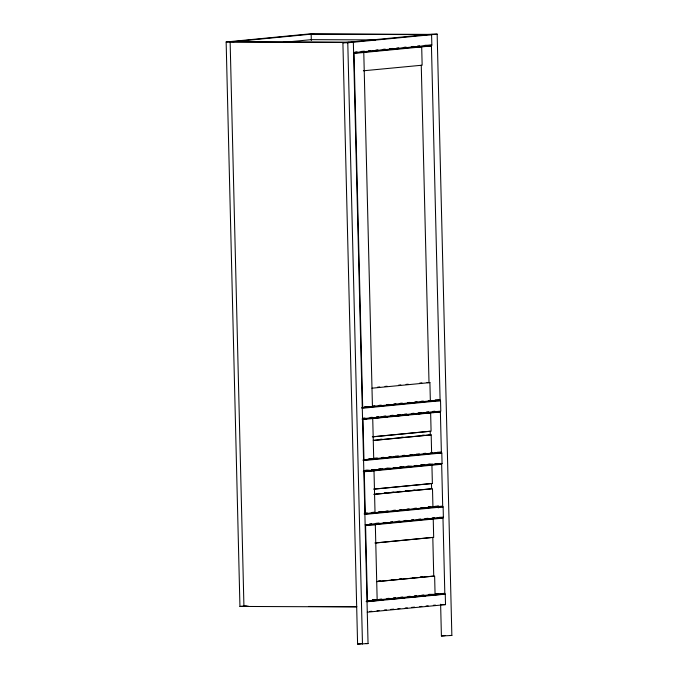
<?xml version="1.0" encoding="UTF-8"?>
<svg xmlns="http://www.w3.org/2000/svg" width="678" height="678" viewBox="0 0 678 678"><rect width="100%" height="100%" fill="white"/><g stroke="black" fill="none" stroke-linecap="round" stroke-linejoin="round"><path stroke-width="1.02" d="M356.467 606.92L239.944 606.437L226.147 41.977L309.676 33.9L429.352 34.392M313.668 33.917L230.139 41.985L243.936 606.454L248.114 606.056M283.031 42.383L311.295 39.646L375.451 39.917M348.467 42.214L353.348 42.231L368.044 643.558L357.594 644.083L342.899 42.748L432.276 34.112L437.157 34.129L451.853 635.464L441.403 635.981L440.632 604.217M342.899 42.748L347.78 42.765L437.157 34.129M354.984 52.062L357.069 51.859M361.247 51.46L364.374 51.155M368.544 50.757L370.629 50.553M375.849 50.045L377.934 49.841M383.146 49.341L385.24 49.138M389.409 48.74L392.537 48.435M396.715 48.028L398.8 47.833M404.012 47.324L406.105 47.121M411.317 46.621L413.402 46.418M417.58 46.011L419.665 45.816M424.877 45.307L431.844 45.129L431.581 34.671L311.16 34.163L311.321 40.511M353.602 52.689L431.844 45.129M354.035 52.943L426.564 45.935L431.445 45.951L440.09 399.952L362.688 407.436L354.035 53.435L431.445 45.951M363.34 70.792L422.148 65.198L421.699 46.892L416.817 46.875M377.638 387.155L379.748 386.952M385.011 386.443L387.121 386.24M398.698 385.121L400.808 384.918M406.071 384.409L408.181 384.206M419.758 383.078L421.869 382.875M371.985 388.189L429.903 382.595L430.352 400.893L428.394 400.884M364.637 406.758L372.434 406.495L363.781 52.494L358.908 52.469M372.824 405.961L374.926 405.758M379.138 405.351L381.248 405.147M386.511 404.639L388.621 404.435M393.884 403.927L395.986 403.724M400.198 403.317L402.308 403.113M407.571 402.605L409.681 402.401M414.944 401.893L417.046 401.69M421.258 401.283L423.369 401.079M428.394 400.588L430.344 400.401M361.467 407.851L435.793 400.664M362.289 408.258L440.53 400.698L440.785 411.156L362.544 418.716M362.883 418.19L364.976 417.987M370.188 417.487L372.273 417.284M376.451 416.885L378.536 416.682M383.748 416.173L385.833 415.97M391.053 415.47L393.138 415.267M397.308 414.868L400.444 414.563M404.613 414.156L406.698 413.961M411.919 413.453L414.004 413.249M418.173 412.851L421.309 412.546M426.521 412.046L428.606 411.843M432.784 411.436L434.869 411.232M362.001 419.063L435.513 411.961L440.386 411.978L441.37 452.243L363.967 459.726L362.984 419.462L440.386 411.978M362.866 419.106L366.027 418.801M370.239 418.394L373.4 418.089M376.561 417.784L379.722 417.479M383.934 417.072L387.096 416.767M391.308 416.36L394.469 416.055M397.622 415.75L400.783 415.445M404.995 415.038L408.156 414.733M412.368 414.326L415.529 414.021M418.69 413.716L421.852 413.411M426.064 413.004L429.225 412.699M362.586 419.267L366.798 418.86M369.959 418.555L373.12 418.25M376.282 417.945L380.494 417.538M383.655 417.233L387.867 416.826M391.02 416.521L394.181 416.216M397.342 415.911L401.554 415.504M404.715 415.199L408.927 414.792M412.088 414.487L415.25 414.182M418.411 413.877L422.623 413.47M425.776 413.165L429.996 412.758M432.852 412.419L434.962 412.275L433.157 412.605M372.29 436.818L430.199 431.216L430.293 434.878L373.434 440.378M373.171 436.818L431.089 431.225L430.64 412.919L425.767 412.902M379.968 439.344L382.078 439.141M401.029 437.302L403.139 437.098M422.089 435.268L424.199 435.064M373.264 440.48L431.183 434.886L431.623 453.184M374.103 458.252L377.256 457.947M381.468 457.54L383.579 457.336M388.841 456.828L390.952 456.625M395.164 456.218L398.317 455.913M402.529 455.506L404.639 455.302M409.902 454.794L412.012 454.591M416.224 454.184L419.377 453.879M423.589 453.472L425.699 453.268M430.649 452.785L432.598 452.599M362.866 460.125L436.929 452.963L441.81 452.989L442.064 463.447L363.823 471.007M363.569 460.548L441.81 452.989M364.891 470.413L367.29 470.176M371.468 469.778L374.595 469.473M378.587 469.091L380.858 468.871M385.96 468.379L388.155 468.159M393.325 467.659L395.46 467.456M399.63 467.057L401.757 466.845M406.936 466.345L409.131 466.133M414.241 465.642L416.495 465.422M420.496 465.04L423.623 464.735M427.801 464.328L430.191 464.099M435.098 463.625L442.064 463.447M364.9 470.566L369.112 470.159M372.264 469.854L375.426 469.549M378.587 469.244L382.799 468.837M385.96 468.532L390.172 468.125M393.333 467.82L396.494 467.515M399.656 467.21L403.868 466.803M407.02 466.498L411.241 466.091M414.394 465.786L417.555 465.481M420.716 465.176L424.928 464.769M428.089 464.464L432.301 464.057M363.281 471.354L436.793 464.252L441.666 464.269L442.692 506.102L365.281 513.585L364.264 471.752L441.666 464.269M373.57 489.109L431.479 483.507L431.606 488.736L373.697 494.338M374.451 489.109L432.369 483.516L431.92 465.21L427.047 465.193M377.078 493.609L379.18 493.406M384.443 492.898L386.553 492.694M391.816 492.177L393.926 491.974M398.139 491.567L400.24 491.364M405.503 490.855L407.614 490.652M412.877 490.143L414.987 489.94M374.578 494.338L432.496 488.745L432.945 507.042L428.064 507.025L430.013 506.83M364.306 513.187L367.23 512.899M372.256 512.415L374.366 512.212M378.578 511.805L381.739 511.5M385.952 511.093L388.053 510.89M393.316 510.381L395.427 510.178M399.639 509.771L401.74 509.568M407.003 509.059L409.114 508.856M414.377 508.347L416.487 508.144M420.699 507.737L422.801 507.534M434.886 506.364L437.81 506.085M364.179 513.983L438.251 506.822L443.124 506.847L443.378 517.306L365.137 524.865M364.883 514.407L443.124 506.847M369.654 523.933L371.739 523.738M375.909 523.331L379.044 523.026M383.214 522.628L385.299 522.424M390.52 521.924L392.604 521.721M397.817 521.212L399.91 521.009M404.08 520.611L406.164 520.407M411.385 519.907L413.47 519.704M418.682 519.195L420.767 519.001M424.945 518.594L428.072 518.289M432.242 517.89L434.335 517.687M365.578 525.119L438.107 518.111L442.98 518.128L444.819 593.428L367.417 600.903L365.578 525.611L442.98 518.128M374.883 542.968L432.801 537.366L433.742 576.063L376.883 581.555M375.773 542.968L433.683 537.374L433.234 519.068L428.36 519.051M378.154 581.029L380.265 580.826M391.85 579.707L393.952 579.504M399.215 578.995L401.325 578.792M412.902 577.673L415.012 577.47M420.275 576.961L422.386 576.758M376.714 581.665L434.632 576.063L435.073 594.369L428.962 594.352M239.944 606.437L246.207 605.835M374.392 599.742L372.29 599.945L377.163 599.962L375.324 524.67L370.442 524.645M379.655 599.233L381.765 599.03M387.028 598.521L389.138 598.318M393.35 597.911L395.452 597.708M400.715 597.199L402.825 596.996M408.088 596.487L410.198 596.284M414.411 595.869L416.512 595.665M421.775 595.157L423.886 594.953M436.047 593.784L437.996 593.589M366.315 601.31L440.386 594.148L445.26 594.165L445.514 604.623L367.273 612.192M366.196 601.581L369.341 601.276M372.476 600.971L376.663 600.572M379.807 600.267L382.951 599.962M387.138 599.555L390.274 599.25M393.418 598.954L397.605 598.547M400.749 598.242L404.936 597.835M408.071 597.53L411.215 597.233M414.36 596.928L418.546 596.521M421.682 596.216L425.869 595.809M429.013 595.513L432.157 595.208M435.293 594.903L439.48 594.496M367.018 601.733L445.26 594.165M369.705 611.463L371.79 611.259M377.002 610.759L379.087 610.556M384.307 610.047L386.392 609.853M390.562 609.446L393.698 609.141M397.867 608.742L399.952 608.539M405.173 608.03L407.258 607.835M411.427 607.429L414.555 607.124M419.775 606.624L421.86 606.42M426.03 606.022L428.123 605.818M433.335 605.31L435.42 605.107M357.594 644.083L361.306 643.719M441.403 635.981L445.115 635.625M232.647 41.748L348.331 42.222M226.147 41.977L345.822 42.468M427.021 382.578L429.903 382.595M435.217 399.935L440.09 399.952M428.428 400.63L440.53 400.698M432.852 412.266L434.962 412.275M425.767 412.419L429.988 412.436M425.767 412.58L429.988 412.597M367.849 418.496L372.731 418.521L373.714 458.786L368.84 458.76M429.225 434.878L431.183 434.886M437.471 452.226L441.37 452.243M369.129 470.786L374.002 470.812L375.027 512.636L372.103 512.627M430.42 483.507L432.369 483.516M439.48 517.289L443.378 517.306M442.87 593.42L444.819 593.428M435.268 594.377L439.48 594.394M440.641 604.606L445.514 604.623M308.49 606.471L356.865 606.666M449.904 635.456L451.853 635.464M366.095 643.558L368.044 643.558M438.225 505.763L438.276 507.881M421.258 65.19L429.013 382.587M347.78 42.765L362.476 644.1"/></g></svg>
